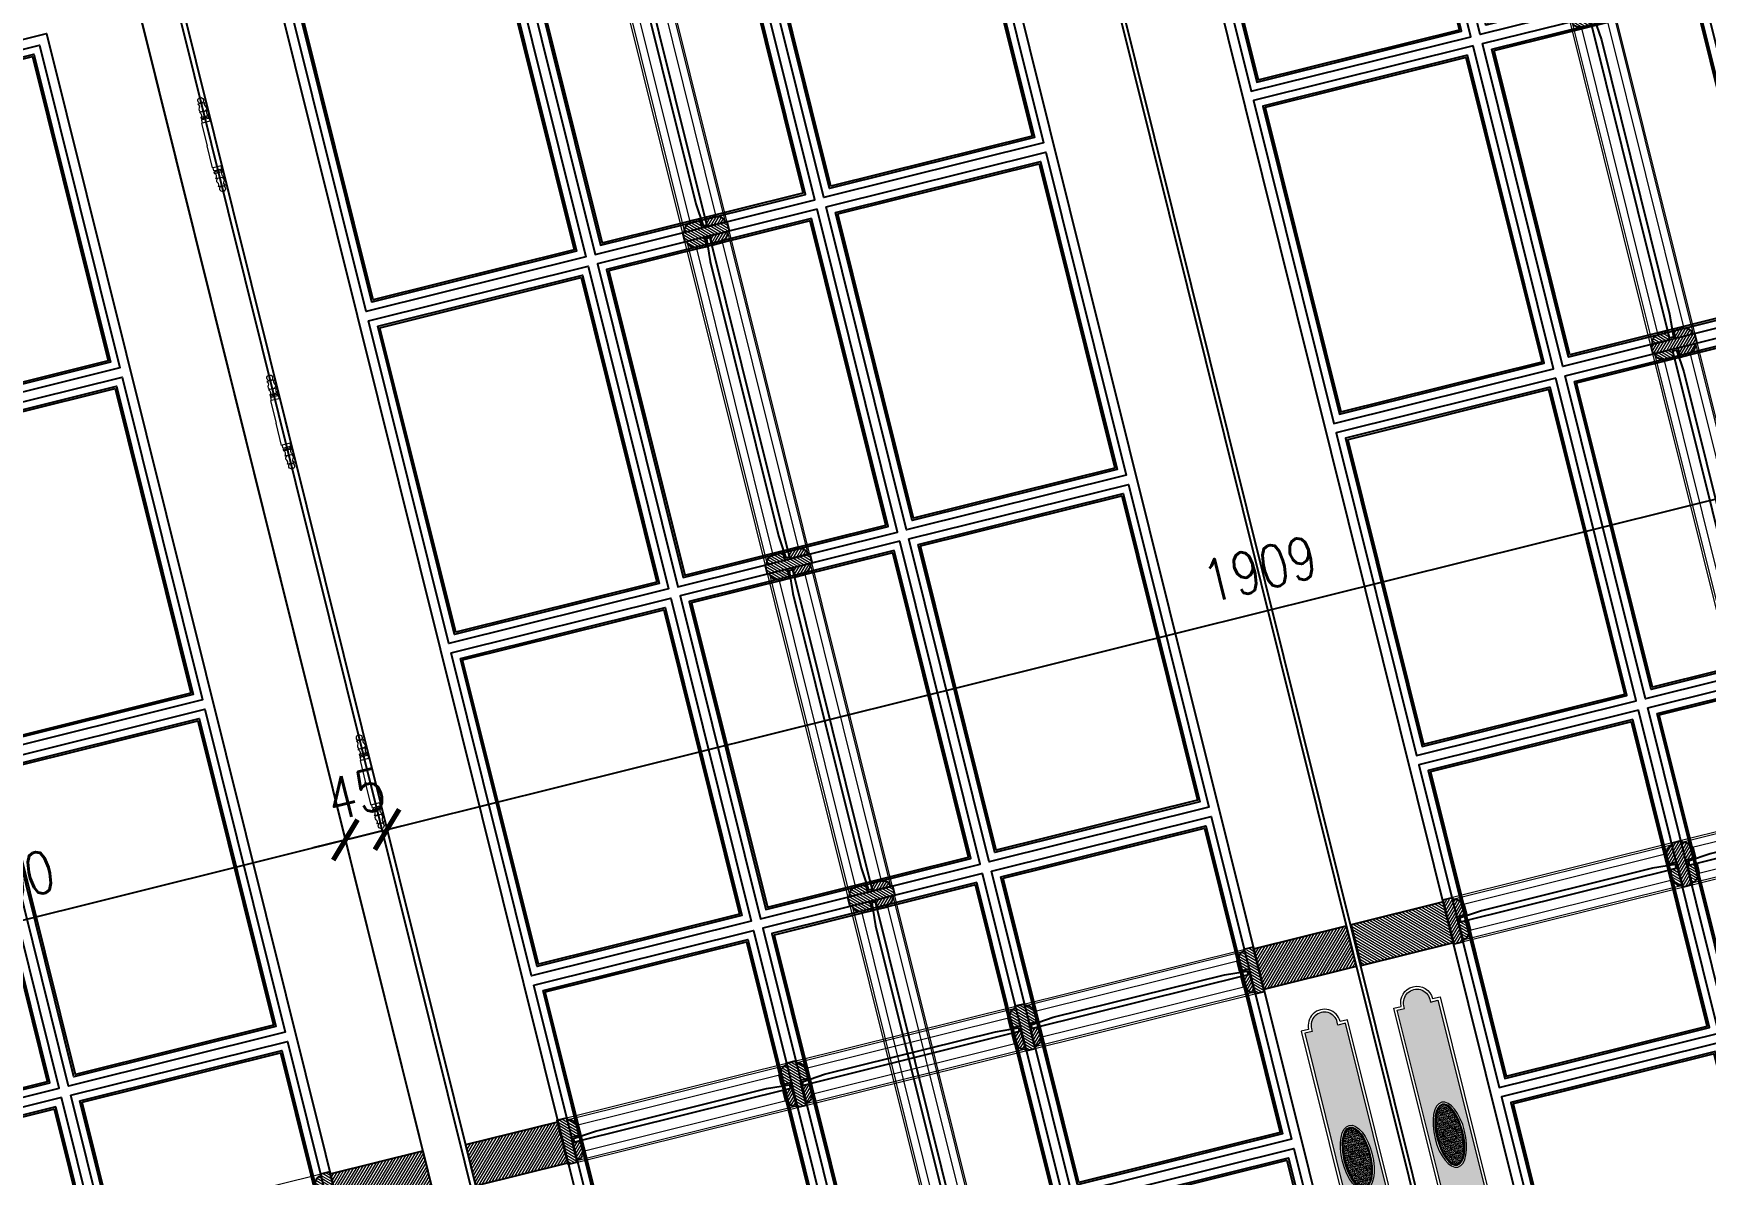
# Model space of a CAD drawing. Header units: inches. Extents: x 122939 to 389145, y 29603 to 574065.
# Drawn here: x 338390 to 340144, y 506750 to 507948 of the extents above; entities that cross this region are included whole.
import ezdxf

# ---------------------------------------------------------------- set-up
doc = ezdxf.new("R2010")
doc.units = ezdxf.units.IN
doc.header["$MEASUREMENT"] = 0
doc.linetypes.add('HIDDEN', pattern=[0.375, 0.25, -0.125])
doc.layers.add('8', color=8, linetype='Continuous')
doc.layers.add('A-Dim-ID', color=9, linetype='Continuous', lineweight=20)
doc.layers.add('Bronze', color=40, linetype='Continuous', lineweight=0)
doc.styles.add('ST9', font='romans.shx', dxfattribs={"width": 0.8})
doc.dimstyles.new('DIM-20', dxfattribs={"dimscale": 1000, "dimtxt": 0.044, "dimasz": 0.035, "dimexe": 0.022, "dimexo": 0.022, "dimgap": 0.022, "dimtad": 1, "dimdec": 0, "dimzin": 0, "dimdsep": 46, "dimtxsty": 'ST9', "dimblk1": 'ARCHTICK', "dimblk2": 'ARCHTICK', "dimsah": 1, "dimcen": 0.088, "dimdle": 0.04, "dimclrd": 256, "dimclre": 256, "dimclrt": 3, "dimadec": 0, "dimazin": 0, "dimtfac": 1, "dimtdec": 0, "dimtix": 1, "dimtofl": 0, "dimtmove": 1, "dimatfit": 3, "dimldrblk": 'CLOSED', "dimfxl": 1, "dimtolj": 1, "dimtzin": 0, "dimarcsym": 0})
pattern_1 = [(135, (-731.5624, 679.578), (-1.76776695, -1.76776695), [])]
pattern_2 = [(135, (-484.0624, 791.238), (-1.76776695, -1.76776695), [])]
pattern_3 = [(135, (-731.5624, 320.418), (-1.76776695, -1.76776695), [])]
pattern_4 = [(135, (0.4363, -3010.4238), (-1.76776695, -1.76776695), [])]
pattern_5 = [(45, (0.4363, -3010.4238), (-1.76776695, 1.76776695), [])]
pattern_6 = [(135, (247.9363, -3010.4238), (-1.76776695, -1.76776695), [])]

# ---------------------------------------------------------------- blocks, each defined once
blk = doc.blocks.new('french door panel')
at = {"lineweight": 0}
h = blk.add_hatch(dxfattribs=at)
h.set_pattern_fill('ANSI31', color=8, scale=20)
h.set_pattern_definition([(45, (-484.0624, 791.238), (-1.76776695, 1.76776695), [])])
edge = h.paths.add_edge_path()
edge.add_line((6356, 3760.1), (6383, 3760.1))
edge.add_line((6383, 3760.1), (6383, 3750.1))
edge.add_line((6383, 3750.1), (6394, 3750.1))
edge.add_line((6394, 3750.1), (6394, 3752.1))
edge.add_arc((6394, 3760.1), 8, 270, 360)
edge.add_line((6402, 3760.1), (6404, 3760.1))
edge.add_line((6404, 3760.1), (6404, 3770.1))
edge.add_line((6404, 3770.1), (6402, 3770.1))
edge.add_arc((6394, 3770.1), 8, 360, 450)
edge.add_line((6394, 3778.1), (6394, 3780.1))
edge.add_line((6394, 3780.1), (6383, 3780.1))
edge.add_line((6383, 3780.1), (6383, 3770.1))
edge.add_line((6383, 3770.1), (6356, 3770.1))
edge.add_line((6356, 3770.1), (6356, 3760.1))
h = blk.add_hatch(dxfattribs=at)
h.set_pattern_fill('ANSI31', color=8, scale=20, angle=90)
h.set_pattern_definition(pattern_2)
edge = h.paths.add_edge_path()
edge.add_line((6358, 3770.1), (6377, 3770.1))
edge.add_line((6377, 3770.1), (6377, 3780.1))
edge.add_line((6377, 3780.1), (6366, 3780.1))
edge.add_line((6366, 3780.1), (6366, 3778.1))
edge.add_arc((6366, 3770.1), 8, 450, 540)
h = blk.add_hatch(dxfattribs=at)
h.set_pattern_fill('ANSI31', color=8, scale=20, angle=90)
h.set_pattern_definition(pattern_2)
edge = h.paths.add_edge_path()
edge.add_line((6358, 3760.1), (6377, 3760.1))
edge.add_line((6377, 3760.1), (6377, 3750.1))
edge.add_line((6377, 3750.1), (6366, 3750.1))
edge.add_line((6366, 3750.1), (6366, 3752.1))
edge.add_arc((6366, 3760.1), 8, 180, 270, ccw=False)
h = blk.add_hatch(dxfattribs=at)
h.set_pattern_fill('ANSI31', color=8, scale=20)
h.set_pattern_definition([(45, (-731.5624, 679.578), (-1.76776695, 1.76776695), [])])
edge = h.paths.add_edge_path()
edge.add_line((6356, 3400.9), (6383, 3400.9))
edge.add_line((6383, 3400.9), (6383, 3390.9))
edge.add_line((6383, 3390.9), (6394, 3390.9))
edge.add_line((6394, 3390.9), (6394, 3392.9))
edge.add_arc((6394, 3400.9), 8, 270, 360)
edge.add_line((6402, 3400.9), (6404, 3400.9))
edge.add_line((6404, 3400.9), (6404, 3410.9))
edge.add_line((6404, 3410.9), (6402, 3410.9))
edge.add_arc((6394, 3410.9), 8, 0, 90)
edge.add_line((6394, 3418.9), (6394, 3420.9))
edge.add_line((6394, 3420.9), (6383, 3420.9))
edge.add_line((6383, 3420.9), (6383, 3410.9))
edge.add_line((6383, 3410.9), (6356, 3410.9))
edge.add_line((6356, 3410.9), (6356, 3400.9))
h = blk.add_hatch(dxfattribs=at)
h.set_pattern_fill('ANSI31', color=8, scale=20, angle=90)
h.set_pattern_definition(pattern_1)
edge = h.paths.add_edge_path()
edge.add_line((6358, 3410.9), (6377, 3410.9))
edge.add_line((6377, 3410.9), (6377, 3420.9))
edge.add_line((6377, 3420.9), (6366, 3420.9))
edge.add_line((6366, 3420.9), (6366, 3418.9))
edge.add_arc((6366, 3410.9), 8, 90, 180)
h = blk.add_hatch(dxfattribs=at)
h.set_pattern_fill('ANSI31', color=8, scale=20, angle=90)
h.set_pattern_definition(pattern_1)
edge = h.paths.add_edge_path()
edge.add_line((6358, 3400.9), (6377, 3400.9))
edge.add_line((6377, 3400.9), (6377, 3390.9))
edge.add_line((6377, 3390.9), (6366, 3390.9))
edge.add_line((6366, 3390.9), (6366, 3392.9))
edge.add_arc((6366, 3400.9), 8, 180, 270, ccw=False)
h = blk.add_hatch(dxfattribs=at)
h.set_pattern_fill('ANSI31', color=8, scale=20)
h.set_pattern_definition([(45, (-731.5624, 320.418), (-1.76776695, 1.76776695), [])])
edge = h.paths.add_edge_path()
edge.add_line((6356, 3041.7), (6383, 3041.7))
edge.add_line((6383, 3041.7), (6383, 3031.7))
edge.add_line((6383, 3031.7), (6394, 3031.7))
edge.add_line((6394, 3031.7), (6394, 3033.7))
edge.add_arc((6394, 3041.7), 8, 270, 360)
edge.add_line((6402, 3041.7), (6404, 3041.7))
edge.add_line((6404, 3041.7), (6404, 3051.7))
edge.add_line((6404, 3051.7), (6402, 3051.7))
edge.add_arc((6394, 3051.7), 8, 0, 90)
edge.add_line((6394, 3059.7), (6394, 3061.7))
edge.add_line((6394, 3061.7), (6383, 3061.7))
edge.add_line((6383, 3061.7), (6383, 3051.7))
edge.add_line((6383, 3051.7), (6356, 3051.7))
edge.add_line((6356, 3051.7), (6356, 3041.7))
h = blk.add_hatch(dxfattribs=at)
h.set_pattern_fill('ANSI31', color=8, scale=20, angle=90)
h.set_pattern_definition(pattern_3)
edge = h.paths.add_edge_path()
edge.add_line((6358, 3051.7), (6377, 3051.7))
edge.add_line((6377, 3051.7), (6377, 3061.7))
edge.add_line((6377, 3061.7), (6366, 3061.7))
edge.add_line((6366, 3061.7), (6366, 3059.7))
edge.add_arc((6366, 3051.7), 8, 90, 180)
h = blk.add_hatch(dxfattribs=at)
h.set_pattern_fill('ANSI31', color=8, scale=20, angle=90)
h.set_pattern_definition(pattern_3)
edge = h.paths.add_edge_path()
edge.add_line((6358, 3041.7), (6377, 3041.7))
edge.add_line((6377, 3041.7), (6377, 3031.7))
edge.add_line((6377, 3031.7), (6366, 3031.7))
edge.add_line((6366, 3031.7), (6366, 3033.7))
edge.add_arc((6366, 3041.7), 8, 180, 270, ccw=False)
h = blk.add_hatch(dxfattribs=at)
h.set_pattern_fill('ANSI31', color=8, scale=20, angle=90)
h.set_pattern_definition(pattern_4)
h.paths.add_polyline_path([(5904.2, 2852.1), (6004.2, 2852.1), (6004.2, 2896.1), (5904.2, 2896.1)])
h = blk.add_hatch(dxfattribs=at)
h.set_pattern_fill('ANSI31', color=8, scale=20)
h.set_pattern_definition(pattern_5)
h.paths.add_polyline_path([(6004.2, 2850.1), (6014.2, 2850.1), (6014.2, 2877.1), (6024.2, 2877.1), (6024.2, 2888.1), (6022.2, 2888.1, 0.414214), (6014.2, 2896.1), (6004.2, 2898.1)])
h = blk.add_hatch(dxfattribs=at)
h.set_pattern_fill('ANSI31', color=8, scale=20)
h.set_pattern_definition(pattern_5)
edge = h.paths.add_edge_path()
edge.add_line((6251.7, 2850.1), (6251.7, 2877.1))
edge.add_line((6251.7, 2877.1), (6241.7, 2877.1))
edge.add_line((6241.7, 2877.1), (6241.7, 2888.1))
edge.add_line((6241.7, 2888.1), (6243.7, 2888.1))
edge.add_arc((6251.7, 2888.1), 8, 90, 180, ccw=False)
edge.add_line((6251.7, 2896.1), (6251.7, 2898.1))
edge.add_line((6251.7, 2898.1), (6261.7, 2898.1))
edge.add_line((6261.7, 2898.1), (6261.7, 2896.1))
edge.add_arc((6261.7, 2888.1), 8, 0, 90, ccw=False)
edge.add_line((6269.7, 2888.1), (6271.7, 2888.1))
edge.add_line((6271.7, 2888.1), (6271.7, 2877.1))
edge.add_line((6271.7, 2877.1), (6261.7, 2877.1))
edge.add_line((6261.7, 2877.1), (6261.7, 2850.1))
edge.add_line((6261.7, 2850.1), (6251.7, 2850.1))
h = blk.add_hatch(dxfattribs=at)
h.set_pattern_fill('ANSI31', color=8, scale=20)
h.set_pattern_definition([(45, (247.9363, -3010.4238), (-1.76776695, 1.76776695), [])])
edge = h.paths.add_edge_path()
edge.add_line((6499.2, 2850.1), (6499.2, 2877.1))
edge.add_line((6499.2, 2877.1), (6489.2, 2877.1))
edge.add_line((6489.2, 2877.1), (6489.2, 2888.1))
edge.add_line((6489.2, 2888.1), (6491.2, 2888.1))
edge.add_arc((6499.2, 2888.1), 8, 90, 180, ccw=False)
edge.add_line((6499.2, 2896.1), (6499.2, 2898.1))
edge.add_line((6499.2, 2898.1), (6509.2, 2898.1))
edge.add_line((6509.2, 2898.1), (6509.2, 2896.1))
edge.add_arc((6509.2, 2888.1), 8, 0, 90, ccw=False)
edge.add_line((6517.2, 2888.1), (6519.2, 2888.1))
edge.add_line((6519.2, 2888.1), (6519.2, 2877.1))
edge.add_line((6519.2, 2877.1), (6509.2, 2877.1))
edge.add_line((6509.2, 2877.1), (6509.2, 2850.1))
edge.add_line((6509.2, 2850.1), (6499.2, 2850.1))
h = blk.add_hatch(dxfattribs=at)
h.set_pattern_fill('ANSI31', color=8, scale=20)
h.set_pattern_definition(pattern_5)
h.paths.add_polyline_path([(6736.7, 2888.1), (6738.7, 2888.1, -0.414214), (6746.7, 2896.1), (6746.7, 2898.1), (6756.7, 2898.1), (6756.7, 2850.1), (6746.7, 2850.1), (6746.7, 2877.1), (6736.7, 2877.1)])
h = blk.add_hatch(dxfattribs=at)
h.set_pattern_fill('ANSI31', color=8, scale=20, angle=90)
h.set_pattern_definition(pattern_4)
edge = h.paths.add_edge_path()
edge.add_line((6856.7, 2852.1), (6756.7, 2852.1))
edge.add_line((6756.7, 2852.1), (6756.7, 2896.1))
edge.add_line((6756.7, 2896.1), (6856.2, 2896.1))
edge.add_line((6856.2, 2896.1), (6856.2, 2852.1))
h = blk.add_hatch(dxfattribs=at)
h.set_pattern_fill('ANSI31', color=8, scale=20, angle=90)
h.set_pattern_definition(pattern_4)
h.paths.add_polyline_path([(6024.2, 2871.1), (6014.2, 2871.1), (6014.2, 2852.1, 0.414214), (6022.2, 2860.1), (6024.2, 2860.1)])
h = blk.add_hatch(dxfattribs=at)
h.set_pattern_fill('ANSI31', color=8, scale=20, angle=90)
h.set_pattern_definition(pattern_4)
edge = h.paths.add_edge_path()
edge.add_line((6251.7, 2852.1), (6251.7, 2871.1))
edge.add_line((6251.7, 2871.1), (6241.7, 2871.1))
edge.add_line((6241.7, 2871.1), (6241.7, 2860.1))
edge.add_line((6241.7, 2860.1), (6243.7, 2860.1))
edge.add_arc((6251.7, 2860.1), 8, 180, 270)
h = blk.add_hatch(dxfattribs=at)
h.set_pattern_fill('ANSI31', color=8, scale=20, angle=90)
h.set_pattern_definition(pattern_4)
edge = h.paths.add_edge_path()
edge.add_line((6261.7, 2852.1), (6261.7, 2871.1))
edge.add_line((6261.7, 2871.1), (6271.7, 2871.1))
edge.add_line((6271.7, 2871.1), (6271.7, 2860.1))
edge.add_line((6271.7, 2860.1), (6269.7, 2860.1))
edge.add_arc((6261.7, 2860.1), 8, -90, 0, ccw=False)
h = blk.add_hatch(dxfattribs=at)
h.set_pattern_fill('ANSI31', color=8, scale=20, angle=90)
h.set_pattern_definition(pattern_6)
edge = h.paths.add_edge_path()
edge.add_line((6499.2, 2852.1), (6499.2, 2871.1))
edge.add_line((6499.2, 2871.1), (6489.2, 2871.1))
edge.add_line((6489.2, 2871.1), (6489.2, 2860.1))
edge.add_line((6489.2, 2860.1), (6491.2, 2860.1))
edge.add_arc((6499.2, 2860.1), 8, 180, 270)
h = blk.add_hatch(dxfattribs=at)
h.set_pattern_fill('ANSI31', color=8, scale=20, angle=90)
h.set_pattern_definition(pattern_6)
edge = h.paths.add_edge_path()
edge.add_line((6509.2, 2852.1), (6509.2, 2871.1))
edge.add_line((6509.2, 2871.1), (6519.2, 2871.1))
edge.add_line((6519.2, 2871.1), (6519.2, 2860.1))
edge.add_line((6519.2, 2860.1), (6517.2, 2860.1))
edge.add_arc((6509.2, 2860.1), 8, -90, 0, ccw=False)
h = blk.add_hatch(dxfattribs=at)
h.set_pattern_fill('ANSI31', color=8, scale=20, angle=90)
h.set_pattern_definition(pattern_4)
h.paths.add_polyline_path([(6736.7, 2871.1), (6746.7, 2871.1), (6746.7, 2852.1, -0.414214), (6738.7, 2860.1), (6736.7, 2860.1)])
at = {"color": 8, "lineweight": 0}
for p, q in [((6356, 1974.3), (6356, 4119.2, 0)), ((6358, 4119.2, 0), (6358, 3770.1, 0)), ((6366, 4109.2, 0), (6366, 3778.1, 0)), ((6394, 4109.2, 0), (6394, 3778.1, 0)), ((6402, 4119.2, 0), (6402, 3770.1, 0)), ((6404, 1974.3), (6404, 4119.2, 0)), ((6358, 3760.1, 0), (6358, 3410.9)), ((6402, 3760.1, 0), (6402, 3410.9)), ((6366, 3752.1, 0), (6366, 3418.9)), ((6394, 3752.1, 0), (6394, 3418.9)), ((6358, 3400.9), (6358, 3051.7)), ((6366, 3392.9), (6366, 3059.7)), ((6394, 3392.9), (6394, 3059.7)), ((6402, 3400.9), (6402, 3051.7)), ((6358, 3041.7), (6358, 2692.6)), ((6402, 3041.7), (6402, 2692.6)), ((6366, 3033.7), (6366, 2700.6)), ((6394, 3033.7), (6394, 2700.6)), ((6746.7, 2898.1), (6014.2, 2898.1)), ((6251.7, 2896.1), (6014.2, 2896.1)), ((6499.2, 2896.1), (6261.7, 2896.1)), ((6746.7, 2896.1), (6509.2, 2896.1)), ((6243.7, 2888.1), (6022.2, 2888.1)), ((6491.2, 2888.1), (6269.7, 2888.1)), ((6736.7, 2888.1), (6517.2, 2888.1)), ((6243.7, 2860.1), (6022.2, 2860.1)), ((6491.2, 2860.1), (6269.7, 2860.1)), ((6736.7, 2860.1), (6517.2, 2860.1)), ((6251.7, 2852.1), (6014.2, 2852.1)), ((6746.7, 2850.1), (6014.2, 2850.1)), ((6499.2, 2852.1), (6261.7, 2852.1)), ((6746.7, 2852.1), (6509.2, 2852.1))]:
    blk.add_line(p, q, dxfattribs=at)
at = {"color": 0, "lineweight": -2, "elevation": 0}
for points in [[(5903.7, 4229.2), (6856.2, 4229.2), (6856.2, 1662.2), (5903.7, 1662.2)], [(6003.7, 4129.2), (6756.2, 4129.2), (6756.2, 1964.3), (6003.7, 1964.3)], [(6251.2, 4119.2), (6013.7, 4119.2), (6013.7, 3770.1), (6251.2, 3770.1)], [(6243.2, 4111.2), (6021.7, 4111.2), (6021.7, 3778.1), (6243.2, 3778.1)], [(6241.2, 4109.2), (6023.7, 4109.2), (6023.7, 3780.1), (6241.2, 3780.1)], [(6261.2, 4119.2), (6498.7, 4119.2), (6498.7, 3770.1), (6261.2, 3770.1)], [(6269.2, 4111.2), (6490.7, 4111.2), (6490.7, 3778.1), (6269.2, 3778.1)], [(6271.2, 4109.2), (6488.7, 4109.2), (6488.7, 3780.1), (6271.2, 3780.1)], [(6746.2, 4119.2), (6508.7, 4119.2), (6508.7, 3770.1), (6746.2, 3770.1)], [(6738.2, 4111.2), (6516.7, 4111.2), (6516.7, 3778.1), (6738.2, 3778.1)], [(6736.2, 4109.2), (6518.7, 4109.2), (6518.7, 3780.1), (6736.2, 3780.1)], [(6251.2, 3760.1), (6013.7, 3760.1), (6013.7, 3410.9), (6251.2, 3410.9)], [(6261.2, 3760.1), (6498.7, 3760.1), (6498.7, 3410.9), (6261.2, 3410.9)], [(6746.2, 3760.1), (6508.7, 3760.1), (6508.7, 3410.9), (6746.2, 3410.9)], [(6243.2, 3752.1), (6021.7, 3752.1), (6021.7, 3418.9), (6243.2, 3418.9)], [(6241.2, 3750.1), (6023.7, 3750.1), (6023.7, 3420.9), (6241.2, 3420.9)], [(6269.2, 3752.1), (6490.7, 3752.1), (6490.7, 3418.9), (6269.2, 3418.9)], [(6271.2, 3750.1), (6488.7, 3750.1), (6488.7, 3420.9), (6271.2, 3420.9)], [(6738.2, 3752.1), (6516.7, 3752.1), (6516.7, 3418.9), (6738.2, 3418.9)], [(6736.2, 3750.1), (6518.7, 3750.1), (6518.7, 3420.9), (6736.2, 3420.9)], [(6251.2, 3400.9), (6013.7, 3400.9), (6013.7, 3051.7), (6251.2, 3051.7)], [(6243.2, 3392.9), (6021.7, 3392.9), (6021.7, 3059.7), (6243.2, 3059.7)], [(6241.2, 3390.9), (6023.7, 3390.9), (6023.7, 3061.7), (6241.2, 3061.7)], [(6261.2, 3400.9), (6498.7, 3400.9), (6498.7, 3051.7), (6261.2, 3051.7)], [(6269.2, 3392.9), (6490.7, 3392.9), (6490.7, 3059.7), (6269.2, 3059.7)], [(6271.2, 3390.9), (6488.7, 3390.9), (6488.7, 3061.7), (6271.2, 3061.7)], [(6746.2, 3400.9), (6508.7, 3400.9), (6508.7, 3051.7), (6746.2, 3051.7)], [(6738.2, 3392.9), (6516.7, 3392.9), (6516.7, 3059.7), (6738.2, 3059.7)], [(6736.2, 3390.9), (6518.7, 3390.9), (6518.7, 3061.7), (6736.2, 3061.7)], [(6251.2, 3041.7), (6013.7, 3041.7), (6013.7, 2692.6), (6251.2, 2692.6)], [(6261.2, 3041.7), (6498.7, 3041.7), (6498.7, 2692.6), (6261.2, 2692.6)], [(6746.2, 3041.7), (6508.7, 3041.7), (6508.7, 2692.6), (6746.2, 2692.6)], [(6243.2, 3033.7), (6021.7, 3033.7), (6021.7, 2700.6), (6243.2, 2700.6)], [(6241.2, 3031.7), (6023.7, 3031.7), (6023.7, 2702.6), (6241.2, 2702.6)], [(6269.2, 3033.7), (6490.7, 3033.7), (6490.7, 2700.6), (6269.2, 2700.6)], [(6271.2, 3031.7), (6488.7, 3031.7), (6488.7, 2702.6), (6271.2, 2702.6)], [(6738.2, 3033.7), (6516.7, 3033.7), (6516.7, 2700.6), (6738.2, 2700.6)], [(6736.2, 3031.7), (6518.7, 3031.7), (6518.7, 2702.6), (6736.2, 2702.6)], [(6251.2, 2682.6), (6013.7, 2682.6), (6013.7, 2333.4), (6251.2, 2333.4)], [(6243.2, 2674.6), (6021.7, 2674.6), (6021.7, 2341.4), (6243.2, 2341.4)], [(6241.2, 2672.6), (6023.7, 2672.6), (6023.7, 2343.4), (6241.2, 2343.4)]]:
    blk.add_lwpolyline(points, close=True, dxfattribs=at)
at = {"color": 8, "elevation": 0}
for points in [[(6383.2, 3796.3), (6381.2, 3772.1), (6377.2, 3772.1), (6377.2, 4117.2), (6381.2, 4117.2), (6383.2, 4093)], [(6383.2, 3437.2), (6381.2, 3412.9), (6377.2, 3412.9), (6377.2, 3758.1), (6381.2, 3758.1), (6383.2, 3733.8)], [(6383.2, 3078), (6381.2, 3053.7), (6377.2, 3053.7), (6377.2, 3398.9), (6381.2, 3398.9), (6383.2, 3374.7)], [(6383.2, 2723.8), (6381.2, 2694.6), (6377.2, 2694.6), (6377.2, 3039.7), (6381.2, 3039.7), (6383.2, 3015.5)], [(6040.4, 2877.2), (6016.2, 2875.2), (6016.2, 2871.2), (6249.7, 2871.2), (6249.7, 2875.2), (6225.4, 2877.2)], [(6535.4, 2877.2), (6511.2, 2875.2), (6511.2, 2871.2), (6744.7, 2871.2), (6744.7, 2875.2), (6720.4, 2877.2)]]:
    blk.add_lwpolyline(points, close=True, dxfattribs=at)
at = {"color": 8, "lineweight": -2, "elevation": 0}
for points in [[(6356, 3770.1), (6383, 3770.1), (6383, 3780.1), (6394, 3780.1), (6394, 3778.1, -0.414214), (6402, 3770.1), (6404, 3770.1), (6404, 3760.1), (6402, 3760.1, -0.414214), (6394, 3752.1), (6394, 3750.1), (6383, 3750.1), (6383, 3760.1), (6356, 3760.1)], [(6356, 3400.9), (6383, 3400.9), (6383, 3390.9), (6394, 3390.9), (6394, 3392.9, 0.414214), (6402, 3400.9), (6404, 3400.9), (6404, 3410.9), (6402, 3410.9, 0.414214), (6394, 3418.9), (6394, 3420.9), (6383, 3420.9), (6383, 3410.9), (6356, 3410.9)], [(6356, 3041.7), (6383, 3041.7), (6383, 3031.7), (6394, 3031.7), (6394, 3033.7, 0.414214), (6402, 3041.7), (6404, 3041.7), (6404, 3051.7), (6402, 3051.7, 0.414214), (6394, 3059.7), (6394, 3061.7), (6383, 3061.7), (6383, 3051.7), (6356, 3051.7)], [(6251.7, 2850.1), (6251.7, 2877.1), (6241.7, 2877.1), (6241.7, 2888.1), (6243.7, 2888.1, -0.414214), (6251.7, 2896.1), (6251.7, 2898.1), (6261.7, 2898.1), (6261.7, 2896.1, -0.414214), (6269.7, 2888.1), (6271.7, 2888.1), (6271.7, 2877.1), (6261.7, 2877.1), (6261.7, 2850.1)]]:
    blk.add_lwpolyline(points, format="xyb", close=True, dxfattribs=at)
for points in [[(6358, 3770.1), (6377, 3770.1), (6377, 3780.1), (6366, 3780.1), (6366, 3778.1, 0.414214), (6358, 3770.1, -1)], [(6358, 3760.1), (6377, 3760.1), (6377, 3750.1), (6366, 3750.1), (6366, 3752.1, -0.414214), (6358, 3760.1, 1)], [(6358, 3410.9), (6377, 3410.9), (6377, 3420.9), (6366, 3420.9), (6366, 3418.9, 0.414214), (6358, 3410.9, -1)], [(6358, 3400.9), (6377, 3400.9), (6377, 3390.9), (6366, 3390.9), (6366, 3392.9, -0.414214), (6358, 3400.9, 1)], [(6358, 3051.7), (6377, 3051.7), (6377, 3061.7), (6366, 3061.7), (6366, 3059.7, 0.414214), (6358, 3051.7, -1)], [(6358, 3041.7), (6377, 3041.7), (6377, 3031.7), (6366, 3031.7), (6366, 3033.7, -0.414214), (6358, 3041.7, 1)], [(6014.2, 2850.1), (6004.2, 2850.1), (6004.2, 2898.1), (6014.2, 2898.1), (6014.2, 2896.1, -0.414214), (6022.2, 2888.1), (6024.2, 2888.1), (6024.2, 2877.1), (6014.2, 2877.1), (6014.2, 2850.1)], [(6746.7, 2850.1), (6756.7, 2850.1), (6756.7, 2898.1), (6746.7, 2898.1), (6746.7, 2896.1, 0.414214), (6738.7, 2888.1), (6736.7, 2888.1), (6736.7, 2877.1), (6746.7, 2877.1), (6746.7, 2850.1)], [(6014.2, 2852.1), (6014.2, 2871.1), (6024.2, 2871.1), (6024.2, 2860.1), (6022.2, 2860.1, -0.414214), (6014.2, 2852.1, 1)], [(6251.7, 2852.1), (6251.7, 2871.1), (6241.7, 2871.1), (6241.7, 2860.1), (6243.7, 2860.1, 0.414214), (6251.7, 2852.1, -1)], [(6261.7, 2852.1), (6261.7, 2871.1), (6271.7, 2871.1), (6271.7, 2860.1), (6269.7, 2860.1, -0.414214), (6261.7, 2852.1, 1)], [(6746.7, 2852.1), (6746.7, 2871.1), (6736.7, 2871.1), (6736.7, 2860.1), (6738.7, 2860.1, 0.414214), (6746.7, 2852.1, -1)]]:
    blk.add_lwpolyline(points, format="xyb", dxfattribs=at)
for points in [[(5904.2, 2852.1), (6004.2, 2852.1), (6004.2, 2896.1), (5904.2, 2896.1), (5904.2, 2852.1)], [(6856.7, 2852.1), (6756.7, 2852.1), (6756.7, 2896.1), (6856.2, 2896.1), (6856.2, 2852.1)]]:
    blk.add_lwpolyline(points, dxfattribs=at)
at = {"color": 8, "lineweight": -2}
blk.add_lwpolyline([(6509.2, 2850.1), (6509.2, 2877.1), (6519.2, 2877.1), (6519.2, 2888.1), (6517.2, 2888.1, 0.414214), (6509.2, 2896.1), (6509.2, 2898.1), (6499.2, 2898.1), (6499.2, 2896.1, 0.414214), (6491.2, 2888.1), (6489.2, 2888.1), (6489.2, 2877.1), (6499.2, 2877.1), (6499.2, 2850.1)], format="xyb", close=True, dxfattribs=at)
at = {"color": 8}
blk.add_lwpolyline([(6287.9, 2877.2), (6263.7, 2875.2), (6263.7, 2871.2), (6497.2, 2871.2), (6497.2, 2875.2), (6472.9, 2877.2)], close=True, dxfattribs=at)
at = {"color": 8, "lineweight": -2}
for points in [[(6499.2, 2852.1), (6499.2, 2871.1), (6489.2, 2871.1), (6489.2, 2860.1), (6491.2, 2860.1, 0.414214), (6499.2, 2852.1, -1)], [(6509.2, 2852.1), (6509.2, 2871.1), (6519.2, 2871.1), (6519.2, 2860.1), (6517.2, 2860.1, -0.414214), (6509.2, 2852.1, 1)]]:
    blk.add_lwpolyline(points, format="xyb", dxfattribs=at)
blk = doc.blocks.new('french door fixed panel')
at = {"lineweight": 0}
h = blk.add_hatch(dxfattribs=at)
h.set_pattern_fill('ANSI31', color=8, scale=20, angle=90)
h.set_pattern_definition([(135, (1.718, -3005.4238), (-1.76776695, -1.76776695), [])])
h.paths.add_polyline_path([(6901.2, 2857.1), (7001.2, 2857.1), (7001.2, 2901.1), (6901.2, 2901.1)])
h = blk.add_hatch(dxfattribs=at)
h.set_pattern_fill('ANSI31', color=8, scale=20)
h.set_pattern_definition([(45, (-0.3673, -3005.4238), (-1.76776695, 1.76776695), [])])
h.paths.add_polyline_path([(7021.1, 2893.1), (7019.1, 2893.1, 0.414214), (7011.1, 2901.1), (7011.1, 2903.1), (7001.1, 2903.1), (7001.1, 2855.1), (7011.1, 2855.1), (7011.1, 2882.1), (7021.1, 2882.1)])
at = {"color": 8, "lineweight": 0}
blk.add_line((7007.8, 2903.1), (7489.9, 2903.1), dxfattribs=at)
at = {"color": 0, "lineweight": -2, "elevation": 0}
for points in [[(7599.9, 4234.2), (6901.2, 4234.2), (6901.2, 1662.2), (7599.9, 1662.2)], [(7499.9, 4134.2), (7001.2, 4134.2), (7001.2, 1969.3), (7499.9, 1969.3)], [(7245.6, 4124.2), (7011.2, 4124.2), (7011.2, 3775.1), (7245.6, 3775.1)], [(7237.6, 4116.2), (7019.2, 4116.2), (7019.2, 3783.1), (7237.6, 3783.1)], [(7235.6, 4114.2), (7021.2, 4114.2), (7021.2, 3785.1), (7235.6, 3785.1)], [(7245.6, 3765.1), (7011.2, 3765.1), (7011.2, 3415.9), (7245.6, 3415.9)], [(7237.6, 3757.1), (7019.2, 3757.1), (7019.2, 3423.9), (7237.6, 3423.9)], [(7235.6, 3755.1), (7021.2, 3755.1), (7021.2, 3425.9), (7235.6, 3425.9)], [(7245.6, 3405.9), (7011.2, 3405.9), (7011.2, 3056.7), (7245.6, 3056.7)], [(7255.6, 3405.9), (7489.9, 3405.9), (7489.9, 3056.7), (7255.6, 3056.7)], [(7237.6, 3397.9), (7019.2, 3397.9), (7019.2, 3064.7), (7237.6, 3064.7)], [(7235.6, 3395.9), (7021.2, 3395.9), (7021.2, 3066.7), (7235.6, 3066.7)], [(7263.6, 3397.9), (7481.9, 3397.9), (7481.9, 3064.7), (7263.6, 3064.7)], [(7265.6, 3395.9), (7479.9, 3395.9), (7479.9, 3066.7), (7265.6, 3066.7)], [(7245.6, 3046.7), (7011.2, 3046.7), (7011.2, 2697.6), (7245.6, 2697.6)], [(7237.6, 3038.7), (7019.2, 3038.7), (7019.2, 2705.6), (7237.6, 2705.6)], [(7235.6, 3036.7), (7021.2, 3036.7), (7021.2, 2707.6), (7235.6, 2707.6)], [(7255.6, 3046.7), (7489.9, 3046.7), (7489.9, 2697.6), (7255.6, 2697.6)], [(7263.6, 3038.7), (7481.9, 3038.7), (7481.9, 2705.6), (7263.6, 2705.6)], [(7265.6, 3036.7), (7479.9, 3036.7), (7479.9, 2707.6), (7265.6, 2707.6)]]:
    blk.add_lwpolyline(points, close=True, dxfattribs=at)
at = {"color": 8, "lineweight": -2, "elevation": 0}
blk.add_lwpolyline([(6901.2, 2857.1), (7001.2, 2857.1), (7001.2, 2901.1), (6901.2, 2901.1), (6901.2, 2857.1)], dxfattribs=at)
blk.add_lwpolyline([(7011.2, 2855.1), (7001.2, 2855.1), (7001.2, 2903.1), (7011.2, 2903.1), (7011.2, 2901.1, -0.414214), (7019.2, 2893.1), (7021.2, 2893.1), (7021.2, 2882.1), (7011.2, 2882.1), (7011.2, 2855.1)], format="xyb", dxfattribs=at)
blk = doc.blocks.new('hinge paumelle')
at = {"color": 0, "lineweight": 0}
for p, q in [((3516.2, 5246.9), (3522.9, 5246.9)), ((3516.2, 5245.5), (3522.9, 5245.5)), ((3515.3, 5242.2), (3523.8, 5242.2)), ((3515.3, 5194), (3523.8, 5194)), ((3516.2, 5190.6), (3522.9, 5190.6)), ((3516.2, 5189.3), (3522.9, 5189.3))]:
    blk.add_line(p, q, dxfattribs=at)
for points in [[(3519.5, 5248.4), (3515.3, 5248.4), (3515.3, 5246.9), (3516.2, 5246.9), (3516.2, 5245.5), (3515.3, 5245.5), (3515.3, 5242.2), (3514.5, 5242.2), (3514.5, 5218.1)], [(3519.5, 5248.4), (3523.8, 5248.4), (3523.8, 5246.9), (3522.9, 5246.9), (3522.9, 5245.5), (3523.8, 5245.5), (3523.8, 5242.2), (3524.5, 5242.2), (3524.5, 5218.1)], [(3519.5, 5187.8), (3515.3, 5187.8), (3515.3, 5189.3), (3516.2, 5189.3), (3516.2, 5190.6), (3515.3, 5190.6), (3515.3, 5194), (3514.5, 5194), (3514.5, 5218.1)], [(3519.5, 5187.8), (3523.8, 5187.8), (3523.8, 5189.3), (3522.9, 5189.3), (3522.9, 5190.6), (3523.8, 5190.6), (3523.8, 5194), (3524.5, 5194), (3524.5, 5218.1)]]:
    blk.add_lwpolyline(points, dxfattribs=at)
for points in [[(3519.5, 5254), (3515.3, 5254, -0.197419), (3516.7, 5250.7, -0.309597), (3515.3, 5248.4), (3519.5, 5248.4)], [(3519.5, 5262.8), (3515.8, 5262.8, -0.404064), (3516.1, 5258.5, 0.508017), (3517.4, 5254), (3519.5, 5254)], [(3519.5, 5262.8), (3523.3, 5262.8, 0.404064), (3523, 5258.5, -0.508017), (3521.7, 5254), (3519.5, 5254)], [(3519.5, 5254), (3523.8, 5254, 0.197419), (3522.4, 5250.7, 0.309597), (3523.8, 5248.4), (3519.5, 5248.4)], [(3519.5, 5182.1), (3515.3, 5182.1, 0.197419), (3516.7, 5185.4, 0.309597), (3515.3, 5187.8), (3519.5, 5187.8)], [(3519.5, 5173.3), (3515.8, 5173.3, 0.404064), (3516.1, 5177.6, -0.508017), (3517.4, 5182.1), (3519.5, 5182.1)], [(3519.5, 5182.1), (3523.8, 5182.1, -0.197419), (3522.4, 5185.4, -0.309597), (3523.8, 5187.8), (3519.5, 5187.8)], [(3519.5, 5173.3), (3523.3, 5173.3, -0.404064), (3523, 5177.6, 0.508017), (3521.7, 5182.1), (3519.5, 5182.1)]]:
    blk.add_lwpolyline(points, format="xyb", dxfattribs=at)
for centre, start, end in [((3519.5, 5265.7), 287.5595, 252.4405), ((3519.5, 5170.4), 107.5595, 72.4405)]:
    blk.add_arc(centre, 3.04, start, end, dxfattribs=at)
blk = doc.blocks.new('plate 40 a')
at = {"layer": '8', "lineweight": 0, "ltscale": 5, "true_color": 0xefcb65}
h = blk.add_hatch(dxfattribs=at)
h.set_pattern_fill('AR-SAND', color=31, scale=2)
h.set_pattern_definition([(37.5, (0, 0), (-0.12598672, 3.85364754), [0, -3.04, 0, -3.4, 0, -3.25]), (7.5, (0, 0), (3.5395534, 5.64429213), [0, -1.64, 0, -2.74, 0, -1.05]), (327.5, (-2.46, 0), (6.22828372, 0.01131811), [0, -1, 0, -3.6, 0, -4.7]), (317.5, (-2.46, 0), (6.0122532, 1.75535113), [0, -0.5, 0, -2.36, 0, -2.7])])
h.paths.add_polyline_path([(22543, -102691.8), (22543, -102511.8), (22535, -102511.8), (22535, -102508.8, 1), (22507, -102508.8), (22507, -102511.8), (22499, -102511.8), (22499, -102691.8), (22499, -102871.8), (22507, -102871.8), (22507, -102874.8, 1), (22535, -102874.8), (22535, -102871.8), (22543, -102871.8)])
edge = h.paths.add_edge_path(flags=16)
edge.add_ellipse((22521, -102651.8), major_axis=(0, 35), ratio=0.457143, start_angle=0, end_angle=360, ccw=False)
edge = h.paths.add_edge_path(flags=0)
edge.add_ellipse((22521, -102651.8), major_axis=(0, 33), ratio=0.424232, start_angle=0, end_angle=360, ccw=False)
edge = h.paths.add_edge_path(flags=0)
edge.add_spline(control_points=[(22521, -102683.8), (22520.2, -102683.8), (22519.5, -102683.6), (22518, -102683), (22517.2, -102682.4), (22515.7, -102681), (22515, -102680.1), (22513.6, -102678), (22512.9, -102676.8), (22511.3, -102673.2), (22510.5, -102670.7), (22509.1, -102665.2), (22508.6, -102662.2), (22508, -102655.9), (22507.9, -102652.7), (22508.1, -102646.3), (22508.4, -102643.1), (22509.4, -102637.2), (22510, -102634.4), (22511.7, -102629.3), (22512.7, -102627.1), (22514.6, -102624), (22515.4, -102622.8), (22517.2, -102621.1), (22518.1, -102620.5), (22519.7, -102619.9), (22520.4, -102619.8), (22521.8, -102619.8), (22522.5, -102620), (22524, -102620.7), (22524.7, -102621.2), (22526.1, -102622.5), (22526.8, -102623.3), (22528.2, -102625.3), (22528.9, -102626.5), (22530.4, -102629.8), (22531.3, -102632.3), (22532.7, -102637.7), (22533.2, -102640.7), (22533.9, -102646.8), (22534, -102650), (22533.9, -102656.4), (22533.6, -102659.6), (22532.7, -102665.6), (22532.1, -102668.4), (22530.5, -102673.5), (22529.6, -102675.7), (22527.7, -102679.1), (22526.8, -102680.3), (22525, -102682.2), (22524.1, -102682.9), (22522.4, -102683.6), (22521.7, -102683.8), (22521, -102683.8)], knot_values=[0, 0, 0, 0, 0.188873, 0.188873, 0.377747, 0.377747, 0.56662, 0.56662, 0.755494, 0.755494, 1.050692, 1.050692, 1.345891, 1.345891, 1.641089, 1.641089, 1.936288, 1.936288, 2.231487, 2.231487, 2.526685, 2.526685, 2.751736, 2.751736, 2.976786, 2.976786, 3.156904, 3.156904, 3.337022, 3.337022, 3.51714, 3.51714, 3.697259, 3.697259, 3.877377, 3.877377, 4.170415, 4.170415, 4.463453, 4.463453, 4.756491, 4.756491, 5.049529, 5.049529, 5.342567, 5.342567, 5.635605, 5.635605, 5.866749, 5.866749, 6.097894, 6.097894, 6.283185, 6.283185, 6.283185, 6.283185], degree=3, periodic=0)
h.paths.add_polyline_path([(22513.5, -102651.8, -1), (22528.5, -102651.8, -1)], flags=0)
h = blk.add_hatch(dxfattribs=at)
h.set_pattern_fill('BRASS', color=31, scale=10)
edge = h.paths.add_edge_path()
edge.add_spline(control_points=[(22521, -102683.8), (22520.2, -102683.8), (22519.5, -102683.6), (22518, -102683), (22517.2, -102682.4), (22515.7, -102681), (22515, -102680.1), (22513.6, -102678), (22512.9, -102676.8), (22511.3, -102673.2), (22510.5, -102670.7), (22509.1, -102665.2), (22508.6, -102662.2), (22508, -102655.9), (22507.9, -102652.7), (22508.1, -102646.3), (22508.4, -102643.1), (22509.4, -102637.2), (22510, -102634.4), (22511.7, -102629.3), (22512.7, -102627.1), (22514.6, -102624), (22515.4, -102622.8), (22517.2, -102621.1), (22518.1, -102620.5), (22519.7, -102619.9), (22520.4, -102619.8), (22521.8, -102619.8), (22522.5, -102620), (22524, -102620.7), (22524.7, -102621.2), (22526.1, -102622.5), (22526.8, -102623.3), (22528.2, -102625.3), (22528.9, -102626.5), (22530.4, -102629.8), (22531.3, -102632.3), (22532.7, -102637.7), (22533.2, -102640.7), (22533.9, -102646.8), (22534, -102650), (22533.9, -102656.4), (22533.6, -102659.6), (22532.7, -102665.6), (22532.1, -102668.4), (22530.5, -102673.5), (22529.6, -102675.7), (22527.7, -102679.1), (22526.8, -102680.3), (22525, -102682.2), (22524.1, -102682.9), (22522.4, -102683.6), (22521.7, -102683.8), (22521, -102683.8)], knot_values=[0, 0, 0, 0, 0.188873, 0.188873, 0.377747, 0.377747, 0.56662, 0.56662, 0.755494, 0.755494, 1.050692, 1.050692, 1.345891, 1.345891, 1.641089, 1.641089, 1.936288, 1.936288, 2.231487, 2.231487, 2.526685, 2.526685, 2.751736, 2.751736, 2.976786, 2.976786, 3.156904, 3.156904, 3.337022, 3.337022, 3.51714, 3.51714, 3.697259, 3.697259, 3.877377, 3.877377, 4.170415, 4.170415, 4.463453, 4.463453, 4.756491, 4.756491, 5.049529, 5.049529, 5.342567, 5.342567, 5.635605, 5.635605, 5.866749, 5.866749, 6.097894, 6.097894, 6.283185, 6.283185, 6.283185, 6.283185], degree=3, periodic=0)
at = {"layer": 'Bronze', "ltscale": 5, "elevation": 0}
blk.add_lwpolyline([(22546, -102508.8), (22546, -102874.8), (22538, -102874.8, -1), (22504, -102874.8), (22496, -102874.8), (22496, -102508.8), (22504, -102508.8, -1), (22538, -102508.8)], format="xyb", close=True, dxfattribs=at)
at = {"layer": 'Bronze', "lineweight": 0, "ltscale": 5, "elevation": 0}
blk.add_lwpolyline([(22543, -102691.8), (22543, -102871.8), (22535, -102871.8), (22535, -102874.8, -0.414214), (22535, -102874.8, -1), (22507, -102874.8), (22507, -102871.8), (22499, -102871.8), (22499, -102691.8), (22499, -102511.8), (22507, -102511.8), (22507, -102508.8, -1), (22535, -102508.8, -0.414214), (22535, -102508.8), (22535, -102511.8), (22543, -102511.8)], format="xyb", close=True, dxfattribs=at)
at = {"layer": 'Bronze', "color": 8, "linetype": 'HIDDEN', "lineweight": 0, "ltscale": 5}
blk.add_circle((22521, -102651.8, 0), 7.5, dxfattribs=at)
at = {"layer": 'Bronze', "ltscale": 5, "extrusion": (0, 0, -1)}
blk.add_ellipse((22521, -102651.8, 0), major_axis=(0, 35), ratio=0.457143, dxfattribs=at)
at = {"layer": 'Bronze', "lineweight": 0, "ltscale": 5, "extrusion": (0, 0, -1)}
blk.add_ellipse((22521, -102651.8, 0), major_axis=(0, 33), ratio=0.424232, start_param=3.141593, end_param=9.424778, dxfattribs=at)
at = {"layer": 'Bronze', "lineweight": 0, "ltscale": 5}
blk.add_open_spline([(22521, -102683.8, 0), (22520.2, -102683.8, 0), (22519.5, -102683.6, 0), (22518, -102683, 0), (22517.2, -102682.4, 0), (22515.7, -102681, 0), (22515, -102680.1, 0), (22513.6, -102678, 0), (22512.9, -102676.8, 0), (22511.3, -102673.2, 0), (22510.5, -102670.7, 0), (22509.1, -102665.2, 0), (22508.6, -102662.2, 0), (22508, -102655.9, 0), (22507.9, -102652.7, 0), (22508.1, -102646.3, 0), (22508.4, -102643.1, 0), (22509.4, -102637.2, 0), (22510, -102634.4, 0), (22511.7, -102629.3, 0), (22512.7, -102627.1, 0), (22514.6, -102624, 0), (22515.4, -102622.8, 0), (22517.2, -102621.1, 0), (22518.1, -102620.5, 0), (22519.7, -102619.9, 0), (22520.4, -102619.8, 0), (22521.8, -102619.8, 0), (22522.5, -102620, 0), (22524, -102620.7, 0), (22524.7, -102621.2, 0), (22526.1, -102622.5, 0), (22526.8, -102623.3, 0), (22528.2, -102625.3, 0), (22528.9, -102626.5, 0), (22530.4, -102629.8, 0), (22531.3, -102632.3, 0), (22532.7, -102637.7, 0), (22533.2, -102640.7, 0), (22533.9, -102646.8, 0), (22534, -102650, 0), (22533.9, -102656.4, 0), (22533.6, -102659.6, 0), (22532.7, -102665.6, 0), (22532.1, -102668.4, 0), (22530.5, -102673.5, 0), (22529.6, -102675.7, 0), (22527.7, -102679.1, 0), (22526.8, -102680.3, 0), (22525, -102682.2, 0), (22524.1, -102682.9, 0), (22522.4, -102683.6, 0), (22521.7, -102683.8, 0), (22521, -102683.8, 0)], degree=3, knots=[0, 0, 0, 0, 0.188873, 0.188873, 0.377747, 0.377747, 0.56662, 0.56662, 0.755494, 0.755494, 1.050692, 1.050692, 1.345891, 1.345891, 1.641089, 1.641089, 1.936288, 1.936288, 2.231487, 2.231487, 2.526685, 2.526685, 2.751736, 2.751736, 2.976786, 2.976786, 3.156904, 3.156904, 3.337022, 3.337022, 3.51714, 3.51714, 3.697259, 3.697259, 3.877377, 3.877377, 4.170415, 4.170415, 4.463453, 4.463453, 4.756491, 4.756491, 5.049529, 5.049529, 5.342567, 5.342567, 5.635605, 5.635605, 5.866749, 5.866749, 6.097894, 6.097894, 6.283185, 6.283185, 6.283185, 6.283185], dxfattribs=at)
blk = doc.blocks.new('_ARCHTICK')
at = {"color": 0, "linetype": 'ByBlock', "const_width": 0.15}
blk.add_lwpolyline([(-0.5, -0.5), (0.5, 0.5)], dxfattribs=at)
blk = doc.blocks.new('*D355')
at = {"layer": 'A-Dim-ID', "lineweight": -2, "transparency": 16777216}
blk.add_line((337998.4, 506923), (338755.6, 507111.4), dxfattribs=at)
at = {"layer": 'Defpoints', "color": 0, "transparency": 16777216}
for p in [(338716.8, 507101.7, 0), (338716.8, 507101.7), (338037.2, 506932.7, 0)]:
    blk.add_point(p, dxfattribs=at)
at = {"layer": 'A-Dim-ID', "lineweight": -2, "transparency": 16777216, "xscale": 35, "yscale": 35, "zscale": 35}
for p, rotation in [((338716.8, 507101.7), 13.9714232829857), ((338037.2, 506932.7), 193.9714232829857)]:
    blk.add_blockref('_ARCHTICK', p, dxfattribs=dict(at, rotation=rotation))
at = {"layer": 'A-Dim-ID', "color": 3, "transparency": 16777216, "insert": (338366.4, 507059.9), "char_height": 44, "attachment_point": 5, "rotation": 13.9714, "style": 'ST9'}
blk.add_mtext('\\A1;700', dxfattribs=at)
blk = doc.blocks.new('_CLOSED')
at = {"color": 0, "linetype": 'ByBlock'}
for p, q in [((-1, 0.167), (0, 0)), ((-1, 0.167), (-1, -0.167)), ((0, 0), (-1, -0.167)), ((0, 0), (-1, 0))]:
    blk.add_line(p, q, dxfattribs=at)
blk = doc.blocks.new('*D356')
at = {"layer": 'A-Dim-ID', "lineweight": -2, "transparency": 16777216}
for p, q in [((338760.5, 507112.6), (338794.4, 507121)), ((338716.8, 507101.7), (338682.8, 507093.3))]:
    blk.add_line(p, q, dxfattribs=at)
at = {"layer": 'Defpoints', "color": 0, "transparency": 16777216}
for p in [(338760.5, 507112.6, 0), (338760.5, 507112.6), (338716.8, 507101.7, 0)]:
    blk.add_point(p, dxfattribs=at)
at = {"layer": 'A-Dim-ID', "lineweight": -2, "transparency": 16777216, "xscale": 35, "yscale": 35, "zscale": 35}
for p, rotation in [((338716.8, 507101.7), 13.9714232829857), ((338760.5, 507112.6), 193.9714232829857)]:
    blk.add_blockref('_ARCHTICK', p, dxfattribs=dict(at, rotation=rotation))
at = {"layer": 'A-Dim-ID', "color": 3, "transparency": 16777216, "insert": (338728, 507149.9), "char_height": 44, "attachment_point": 5, "rotation": 13.9714, "style": 'ST9'}
blk.add_mtext('\\A1;45', dxfattribs=at)
blk = doc.blocks.new('*D357')
at = {"layer": 'A-Dim-ID', "lineweight": -2, "transparency": 16777216}
blk.add_line((338721.6, 507102.9), (340652.3, 507583.3), dxfattribs=at)
at = {"layer": 'Defpoints', "color": 0, "transparency": 16777216}
for p in [(340613.4, 507573.6, 0), (340613.4, 507573.6), (338760.5, 507112.6, 0)]:
    blk.add_point(p, dxfattribs=at)
at = {"layer": 'A-Dim-ID', "lineweight": -2, "transparency": 16777216, "xscale": 35, "yscale": 35, "zscale": 35}
for p, rotation in [((340613.4, 507573.6), 13.9714232829857), ((338760.5, 507112.6), 193.9714232829857)]:
    blk.add_blockref('_ARCHTICK', p, dxfattribs=dict(at, rotation=rotation))
at = {"layer": 'A-Dim-ID', "color": 3, "transparency": 16777216, "insert": (339676.3, 507385.8), "char_height": 44, "attachment_point": 5, "rotation": 13.9714, "style": 'ST9'}
blk.add_mtext('\\A1;1909', dxfattribs=at)

msp = doc.modelspace()

# ---------------------------------------------------------------- linework, layer by layer
at = {"color": 0, "elevation": 0.001}
msp.add_lwpolyline([(339122.409, 505471.409), (339161.225, 505481.067), (338505.201, 508117.839), (338466.384, 508108.181)], close=True, dxfattribs=at)
at = {"color": 4}
msp.add_point((338737.961, 507161.591, 0.001), dxfattribs=at)

# ---------------------------------------------------------------- block references
at = {"color": 0, "rotation": 13.97142328298569}
msp.add_blockref('french door panel', (334741.631, 502776.777, 0.001), dxfattribs=at)
at = {"color": 0, "xscale": -1, "rotation": 13.97142328298562}
for name, p in [('french door panel', (346195.453, 505626.468, 0.001)), ('french door fixed panel', (346195.453, 505626.468, 0.001)), ('hinge paumelle', (343251.72, 503617.457, 0.001)), ('hinge paumelle', (343324.151, 503326.332, 0.001)), ('hinge paumelle', (343418.071, 502948.84, 0.001))]:
    msp.add_blockref(name, p, dxfattribs=at)
at = {"layer": '8', "color": 2, "rotation": 13.97142328298569}
msp.add_blockref('plate 40 a', (293236.761, 600969.862, 0), dxfattribs=at)
at = {"layer": '8', "color": 2, "xscale": -1, "rotation": 13.97142328298562}
msp.add_blockref('plate 40 a', (336849.142, 611820.549, 0), dxfattribs=at)

# ---------------------------------------------------------------- dimensions: what is measured, and where the dimension line sits
at = {"layer": 'A-Dim-ID'}
for base, p1, p2, picture, middle in [((340613.437, 507573.613, 0), (338760.456, 507112.594, 0.001), (340613.437, 507573.613, 0.001), '*D357', (339676.324, 507385.802, 0)), ((338760.456, 507112.594, 0), (338716.788, 507101.73, 0.001), (338760.456, 507112.594, 0.001), '*D356', (338727.999, 507149.86, 0)), ((338716.788, 507101.73, 0), (338037.239, 506932.659, 0), (338716.788, 507101.73, 0.001), '*D355', (338366.39, 507059.893, 0))]:
    dim = msp.add_linear_dim(base=base, p1=p1, p2=p2, angle=13.971423, dimstyle='DIM-20', dxfattribs=at)
    dim.commit()
    dim.dimension.update_dxf_attribs({"geometry": picture, "text_midpoint": middle})

doc.saveas('drawing.dxf')
